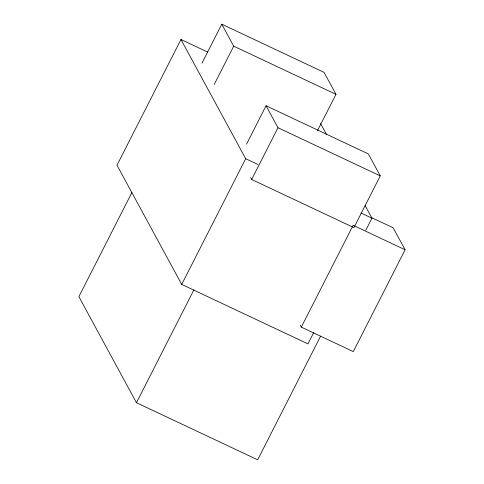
<?xml version="1.0" encoding="UTF-8"?>
<svg xmlns="http://www.w3.org/2000/svg" width="484" height="484" viewBox="0 0 484 484"><rect width="100%" height="100%" fill="white"/><g stroke="black" fill="none" stroke-linecap="round" stroke-linejoin="round"><path stroke-width="0.73" d="M207.576 52.036L180.962 39.5L116.989 165.219L181.712 284.423L307.969 343.888L313.783 332.46M131.908 192.499L78.892 296.686L136.464 402.712L257.669 459.8L320.608 336.126M201.937 63.186L221.781 24.2L324.05 72.37L335.975 94.326L317.504 130.619M214.206 84.47L233.699 46.161L221.781 24.2M246.568 144.075L266.061 105.76L368.336 153.93L380.255 175.886L353.919 227.643L251.65 179.473L250.597 177.537M181.712 284.423L245.684 158.71L180.962 39.5M136.464 402.712L193.927 289.795M251.65 179.473L277.985 127.722L266.061 105.76M301.308 327.124L353.132 225.296L405.108 249.774L353.29 351.602L301.308 327.124L300.255 325.188M365.783 230.275L371.942 218.175L365.111 205.591M233.699 46.161L335.975 94.326M277.985 127.722L380.255 175.886M371.301 217.51L393.183 227.819L405.108 249.774M245.684 158.71L257.966 164.493M361.022 213.033L371.942 218.175M320.523 123.474L326.639 134.727"/></g></svg>
